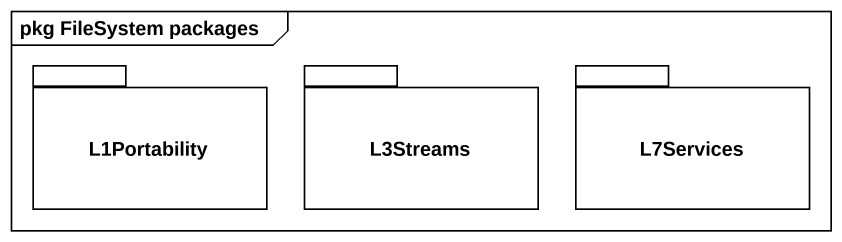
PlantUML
@startuml
mainframe pkg FileSystem packages
package L1Portability {
}
package L3Streams {
}
package L7Services {
}
@enduml
